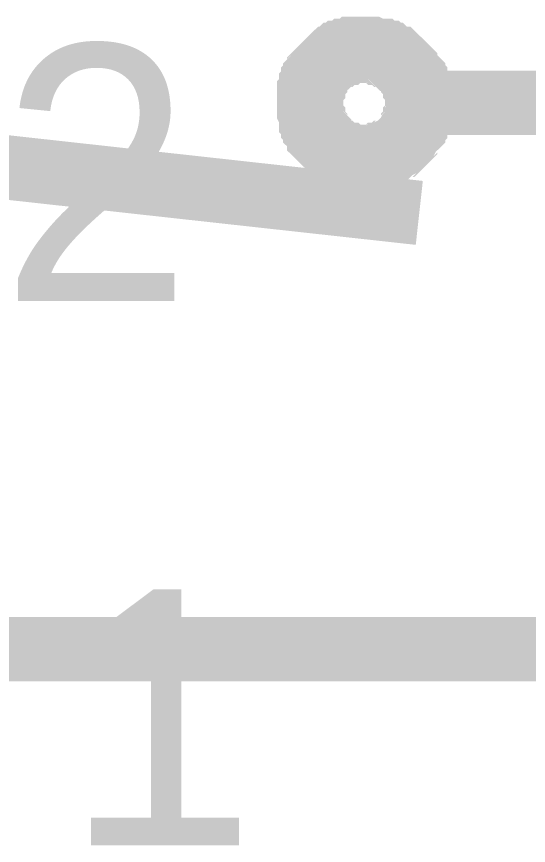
# Model space of a CAD drawing. Header units: inches. Extents: x 0 to 15, y 0 to 9.5.
# Drawn here: x 1.7883 to 1.8822, y 5.5637 to 5.7157 of the extents above; entities that cross this region are included whole.
import ezdxf

# ---------------------------------------------------------------- set-up
doc = ezdxf.new("R2010")
doc.units = ezdxf.units.IN
doc.header["$MEASUREMENT"] = 0
doc.layers.add('Sheet', color=255, linetype='Continuous')

msp = doc.modelspace()

# ---------------------------------------------------------------- linework, layer by layer
at = {"layer": 'Sheet'}
for points in [[(1.84196, 5.69993, 0.0118, 0.0118, 0), (1.84196, 5.70029, 0.0118, 0.0118, 0), (1.84196, 5.70103, 0.0118, 0.0118, 0), (1.84196, 5.7014, 0.0118, 0.0118, 0), (1.84233, 5.70176, 0.0118, 0.0118, 0), (1.84233, 5.7025, 0.0118, 0.0118, 0), (1.84233, 5.70286, 0.0118, 0.0118, 0), (1.8427, 5.70323, 0.0118, 0.0118, 0), (1.8427, 5.70397, 0.0118, 0.0118, 0), (1.84306, 5.70433, 0.0118, 0.0118, 0), (1.84306, 5.7047, 0.0118, 0.0118, 0), (1.84343, 5.70507, 0.0118, 0.0118, 0), (1.8438, 5.70543, 0.0118, 0.0118, 0), (1.8438, 5.7058, 0.0118, 0.0118, 0), (1.84417, 5.70617, 0.0118, 0.0118, 0), (1.84453, 5.70654, 0.0118, 0.0118, 0), (1.8449, 5.7069, 0.0118, 0.0118, 0), (1.84527, 5.70727, 0.0118, 0.0118, 0), (1.84563, 5.70764, 0.0118, 0.0118, 0), (1.846, 5.708, 0.0118, 0.0118, 0), (1.84637, 5.708, 0.0118, 0.0118, 0), (1.84674, 5.70837, 0.0118, 0.0118, 0), (1.8471, 5.70874, 0.0118, 0.0118, 0), (1.84747, 5.70874, 0.0118, 0.0118, 0), (1.84784, 5.70911, 0.0118, 0.0118, 0), (1.84857, 5.70911, 0.0118, 0.0118, 0), (1.84894, 5.70947, 0.0118, 0.0118, 0), (1.84931, 5.70947, 0.0118, 0.0118, 0), (1.85004, 5.70947, 0.0118, 0.0118, 0), (1.85041, 5.70984, 0.0118, 0.0118, 0), (1.85077, 5.70984, 0.0118, 0.0118, 0), (1.85151, 5.70984, 0.0118, 0.0118, 0), (1.85187, 5.70984, 0.0118, 0.0118, 0)], [(1.85187, 5.70984, 0.0118, 0.0118, 0), (1.85151, 5.70984, 0.0118, 0.0118, 0), (1.85077, 5.70984, 0.0118, 0.0118, 0), (1.85041, 5.70984, 0.0118, 0.0118, 0), (1.85004, 5.70947, 0.0118, 0.0118, 0), (1.84931, 5.70947, 0.0118, 0.0118, 0), (1.84894, 5.70947, 0.0118, 0.0118, 0), (1.84857, 5.70911, 0.0118, 0.0118, 0), (1.84784, 5.70911, 0.0118, 0.0118, 0), (1.84747, 5.70874, 0.0118, 0.0118, 0), (1.8471, 5.70874, 0.0118, 0.0118, 0), (1.84674, 5.70837, 0.0118, 0.0118, 0), (1.84637, 5.708, 0.0118, 0.0118, 0), (1.846, 5.708, 0.0118, 0.0118, 0), (1.84563, 5.70764, 0.0118, 0.0118, 0), (1.84527, 5.70727, 0.0118, 0.0118, 0), (1.8449, 5.7069, 0.0118, 0.0118, 0), (1.84453, 5.70654, 0.0118, 0.0118, 0), (1.84417, 5.70617, 0.0118, 0.0118, 0), (1.8438, 5.7058, 0.0118, 0.0118, 0), (1.8438, 5.70543, 0.0118, 0.0118, 0), (1.84343, 5.70507, 0.0118, 0.0118, 0), (1.84306, 5.7047, 0.0118, 0.0118, 0), (1.84306, 5.70433, 0.0118, 0.0118, 0), (1.8427, 5.70397, 0.0118, 0.0118, 0), (1.8427, 5.70323, 0.0118, 0.0118, 0), (1.84233, 5.70286, 0.0118, 0.0118, 0), (1.84233, 5.7025, 0.0118, 0.0118, 0), (1.84233, 5.70176, 0.0118, 0.0118, 0), (1.84196, 5.7014, 0.0118, 0.0118, 0), (1.84196, 5.70103, 0.0118, 0.0118, 0), (1.84196, 5.70029, 0.0118, 0.0118, 0), (1.84196, 5.69993, 0.0118, 0.0118, 0)], [(1.85187, 5.70984, 0.0118, 0.0118, 0), (1.85187, 5.70984, 0.0118, 0.0118, 0)], [(1.85187, 5.70984, 0.0118, 0.0118, 0), (1.85224, 5.70984, 0.0118, 0.0118, 0), (1.85298, 5.70984, 0.0118, 0.0118, 0), (1.85334, 5.70984, 0.0118, 0.0118, 0), (1.85408, 5.70947, 0.0118, 0.0118, 0), (1.85444, 5.70947, 0.0118, 0.0118, 0), (1.85481, 5.70947, 0.0118, 0.0118, 0), (1.85518, 5.70911, 0.0118, 0.0118, 0), (1.85591, 5.70911, 0.0118, 0.0118, 0), (1.85628, 5.70874, 0.0118, 0.0118, 0), (1.85665, 5.70874, 0.0118, 0.0118, 0), (1.85701, 5.70837, 0.0118, 0.0118, 0), (1.85738, 5.708, 0.0118, 0.0118, 0), (1.85811, 5.708, 0.0118, 0.0118, 0), (1.85848, 5.70764, 0.0118, 0.0118, 0), (1.85885, 5.70727, 0.0118, 0.0118, 0), (1.85922, 5.7069, 0.0118, 0.0118, 0), (1.85958, 5.70654, 0.0118, 0.0118, 0), (1.85958, 5.70617, 0.0118, 0.0118, 0), (1.85995, 5.7058, 0.0118, 0.0118, 0), (1.86032, 5.70543, 0.0118, 0.0118, 0), (1.86068, 5.70507, 0.0118, 0.0118, 0), (1.86105, 5.7047, 0.0118, 0.0118, 0), (1.86105, 5.70433, 0.0118, 0.0118, 0), (1.86142, 5.70397, 0.0118, 0.0118, 0), (1.86142, 5.70323, 0.0118, 0.0118, 0), (1.86179, 5.70286, 0.0118, 0.0118, 0), (1.86179, 5.7025, 0.0118, 0.0118, 0), (1.86179, 5.70176, 0.0118, 0.0118, 0), (1.86215, 5.7014, 0.0118, 0.0118, 0), (1.86215, 5.70103, 0.0118, 0.0118, 0), (1.86215, 5.70029, 0.0118, 0.0118, 0), (1.86215, 5.69993, 0.0118, 0.0118, 0)], [(1.86215, 5.69993, 0.0118, 0.0118, 0), (1.86215, 5.70029, 0.0118, 0.0118, 0), (1.86215, 5.70103, 0.0118, 0.0118, 0), (1.86215, 5.7014, 0.0118, 0.0118, 0), (1.86179, 5.70176, 0.0118, 0.0118, 0), (1.86179, 5.7025, 0.0118, 0.0118, 0), (1.86179, 5.70286, 0.0118, 0.0118, 0), (1.86142, 5.70323, 0.0118, 0.0118, 0), (1.86142, 5.70397, 0.0118, 0.0118, 0), (1.86105, 5.70433, 0.0118, 0.0118, 0), (1.86105, 5.7047, 0.0118, 0.0118, 0), (1.86068, 5.70507, 0.0118, 0.0118, 0), (1.86032, 5.70543, 0.0118, 0.0118, 0), (1.85995, 5.7058, 0.0118, 0.0118, 0), (1.85958, 5.70617, 0.0118, 0.0118, 0), (1.85958, 5.70654, 0.0118, 0.0118, 0), (1.85922, 5.7069, 0.0118, 0.0118, 0), (1.85885, 5.70727, 0.0118, 0.0118, 0), (1.85848, 5.70764, 0.0118, 0.0118, 0), (1.85811, 5.708, 0.0118, 0.0118, 0), (1.85738, 5.708, 0.0118, 0.0118, 0), (1.85701, 5.70837, 0.0118, 0.0118, 0), (1.85665, 5.70874, 0.0118, 0.0118, 0), (1.85628, 5.70874, 0.0118, 0.0118, 0), (1.85591, 5.70911, 0.0118, 0.0118, 0), (1.85518, 5.70911, 0.0118, 0.0118, 0), (1.85481, 5.70947, 0.0118, 0.0118, 0), (1.85444, 5.70947, 0.0118, 0.0118, 0), (1.85408, 5.70947, 0.0118, 0.0118, 0), (1.85334, 5.70984, 0.0118, 0.0118, 0), (1.85298, 5.70984, 0.0118, 0.0118, 0), (1.85224, 5.70984, 0.0118, 0.0118, 0), (1.85187, 5.70984, 0.0118, 0.0118, 0)], [(1.85187, 5.68965, 0.0118, 0.0118, 0), (1.85151, 5.68965, 0.0118, 0.0118, 0), (1.85077, 5.68965, 0.0118, 0.0118, 0), (1.85041, 5.68965, 0.0118, 0.0118, 0), (1.85004, 5.69001, 0.0118, 0.0118, 0), (1.84931, 5.69001, 0.0118, 0.0118, 0), (1.84894, 5.69001, 0.0118, 0.0118, 0), (1.84857, 5.69038, 0.0118, 0.0118, 0), (1.84784, 5.69038, 0.0118, 0.0118, 0), (1.84747, 5.69075, 0.0118, 0.0118, 0), (1.8471, 5.69075, 0.0118, 0.0118, 0), (1.84674, 5.69111, 0.0118, 0.0118, 0), (1.84637, 5.69148, 0.0118, 0.0118, 0), (1.846, 5.69185, 0.0118, 0.0118, 0), (1.84563, 5.69222, 0.0118, 0.0118, 0), (1.84527, 5.69222, 0.0118, 0.0118, 0), (1.8449, 5.69258, 0.0118, 0.0118, 0), (1.84453, 5.69295, 0.0118, 0.0118, 0), (1.84417, 5.69332, 0.0118, 0.0118, 0), (1.8438, 5.69368, 0.0118, 0.0118, 0), (1.8438, 5.69442, 0.0118, 0.0118, 0), (1.84343, 5.69479, 0.0118, 0.0118, 0), (1.84306, 5.69515, 0.0118, 0.0118, 0), (1.84306, 5.69552, 0.0118, 0.0118, 0), (1.8427, 5.69589, 0.0118, 0.0118, 0), (1.8427, 5.69662, 0.0118, 0.0118, 0), (1.84233, 5.69699, 0.0118, 0.0118, 0), (1.84233, 5.69736, 0.0118, 0.0118, 0), (1.84233, 5.69772, 0.0118, 0.0118, 0), (1.84196, 5.69846, 0.0118, 0.0118, 0), (1.84196, 5.69882, 0.0118, 0.0118, 0), (1.84196, 5.69956, 0.0118, 0.0118, 0), (1.84196, 5.69993, 0.0118, 0.0118, 0)], [(1.84196, 5.69993, 0.0118, 0.0118, 0), (1.84196, 5.69993, 0.0118, 0.0118, 0)], [(1.84196, 5.69993, 0.0118, 0.0118, 0), (1.84196, 5.69956, 0.0118, 0.0118, 0), (1.84196, 5.69882, 0.0118, 0.0118, 0), (1.84196, 5.69846, 0.0118, 0.0118, 0), (1.84233, 5.69772, 0.0118, 0.0118, 0), (1.84233, 5.69736, 0.0118, 0.0118, 0), (1.84233, 5.69699, 0.0118, 0.0118, 0), (1.8427, 5.69662, 0.0118, 0.0118, 0), (1.8427, 5.69589, 0.0118, 0.0118, 0), (1.84306, 5.69552, 0.0118, 0.0118, 0), (1.84306, 5.69515, 0.0118, 0.0118, 0), (1.84343, 5.69479, 0.0118, 0.0118, 0), (1.8438, 5.69442, 0.0118, 0.0118, 0), (1.8438, 5.69368, 0.0118, 0.0118, 0), (1.84417, 5.69332, 0.0118, 0.0118, 0), (1.84453, 5.69295, 0.0118, 0.0118, 0), (1.8449, 5.69258, 0.0118, 0.0118, 0), (1.84527, 5.69222, 0.0118, 0.0118, 0), (1.84563, 5.69222, 0.0118, 0.0118, 0), (1.846, 5.69185, 0.0118, 0.0118, 0), (1.84637, 5.69148, 0.0118, 0.0118, 0), (1.84674, 5.69111, 0.0118, 0.0118, 0), (1.8471, 5.69075, 0.0118, 0.0118, 0), (1.84747, 5.69075, 0.0118, 0.0118, 0), (1.84784, 5.69038, 0.0118, 0.0118, 0), (1.84857, 5.69038, 0.0118, 0.0118, 0), (1.84894, 5.69001, 0.0118, 0.0118, 0), (1.84931, 5.69001, 0.0118, 0.0118, 0), (1.85004, 5.69001, 0.0118, 0.0118, 0), (1.85041, 5.68965, 0.0118, 0.0118, 0), (1.85077, 5.68965, 0.0118, 0.0118, 0), (1.85151, 5.68965, 0.0118, 0.0118, 0), (1.85187, 5.68965, 0.0118, 0.0118, 0)], [(1.86215, 5.69993, 0.0118, 0.0118, 0), (1.86215, 5.69956, 0.0118, 0.0118, 0), (1.86215, 5.69882, 0.0118, 0.0118, 0), (1.86215, 5.69846, 0.0118, 0.0118, 0), (1.86179, 5.69772, 0.0118, 0.0118, 0), (1.86179, 5.69736, 0.0118, 0.0118, 0), (1.86179, 5.69699, 0.0118, 0.0118, 0), (1.86142, 5.69662, 0.0118, 0.0118, 0), (1.86142, 5.69589, 0.0118, 0.0118, 0), (1.86105, 5.69552, 0.0118, 0.0118, 0), (1.86105, 5.69515, 0.0118, 0.0118, 0), (1.86068, 5.69479, 0.0118, 0.0118, 0), (1.86032, 5.69442, 0.0118, 0.0118, 0), (1.85995, 5.69368, 0.0118, 0.0118, 0), (1.85958, 5.69332, 0.0118, 0.0118, 0), (1.85958, 5.69295, 0.0118, 0.0118, 0), (1.85922, 5.69258, 0.0118, 0.0118, 0), (1.85885, 5.69222, 0.0118, 0.0118, 0), (1.85848, 5.69222, 0.0118, 0.0118, 0), (1.85811, 5.69185, 0.0118, 0.0118, 0), (1.85738, 5.69148, 0.0118, 0.0118, 0), (1.85701, 5.69111, 0.0118, 0.0118, 0), (1.85665, 5.69075, 0.0118, 0.0118, 0), (1.85628, 5.69075, 0.0118, 0.0118, 0), (1.85591, 5.69038, 0.0118, 0.0118, 0), (1.85518, 5.69038, 0.0118, 0.0118, 0), (1.85481, 5.69001, 0.0118, 0.0118, 0), (1.85444, 5.69001, 0.0118, 0.0118, 0), (1.85408, 5.69001, 0.0118, 0.0118, 0), (1.85334, 5.68965, 0.0118, 0.0118, 0), (1.85298, 5.68965, 0.0118, 0.0118, 0), (1.85224, 5.68965, 0.0118, 0.0118, 0), (1.85187, 5.68965, 0.0118, 0.0118, 0)], [(1.85187, 5.68965, 0.0118, 0.0118, 0), (1.85224, 5.68965, 0.0118, 0.0118, 0), (1.85298, 5.68965, 0.0118, 0.0118, 0), (1.85334, 5.68965, 0.0118, 0.0118, 0), (1.85408, 5.69001, 0.0118, 0.0118, 0), (1.85444, 5.69001, 0.0118, 0.0118, 0), (1.85481, 5.69001, 0.0118, 0.0118, 0), (1.85518, 5.69038, 0.0118, 0.0118, 0), (1.85591, 5.69038, 0.0118, 0.0118, 0), (1.85628, 5.69075, 0.0118, 0.0118, 0), (1.85665, 5.69075, 0.0118, 0.0118, 0), (1.85701, 5.69111, 0.0118, 0.0118, 0), (1.85738, 5.69148, 0.0118, 0.0118, 0), (1.85811, 5.69185, 0.0118, 0.0118, 0), (1.85848, 5.69222, 0.0118, 0.0118, 0), (1.85885, 5.69222, 0.0118, 0.0118, 0), (1.85922, 5.69258, 0.0118, 0.0118, 0), (1.85958, 5.69295, 0.0118, 0.0118, 0), (1.85958, 5.69332, 0.0118, 0.0118, 0), (1.85995, 5.69368, 0.0118, 0.0118, 0), (1.86032, 5.69442, 0.0118, 0.0118, 0), (1.86068, 5.69479, 0.0118, 0.0118, 0), (1.86105, 5.69515, 0.0118, 0.0118, 0), (1.86105, 5.69552, 0.0118, 0.0118, 0), (1.86142, 5.69589, 0.0118, 0.0118, 0), (1.86142, 5.69662, 0.0118, 0.0118, 0), (1.86179, 5.69699, 0.0118, 0.0118, 0), (1.86179, 5.69736, 0.0118, 0.0118, 0), (1.86179, 5.69772, 0.0118, 0.0118, 0), (1.86215, 5.69846, 0.0118, 0.0118, 0), (1.86215, 5.69882, 0.0118, 0.0118, 0), (1.86215, 5.69956, 0.0118, 0.0118, 0), (1.86215, 5.69993, 0.0118, 0.0118, 0)], [(1.90216, 5.69993, 0.0118, 0.0118, 0), (1.86215, 5.69993, 0.0118, 0.0118, 0)], [(1.86215, 5.69993, 0.0118, 0.0118, 0), (1.86215, 5.69993, 0.0118, 0.0118, 0), (1.86215, 5.69993, 0.0118, 0.0118, 0), (1.86215, 5.69993, 0.0118, 0.0118, 0), (1.86215, 5.69993, 0.0118, 0.0118, 0), (1.86215, 5.69993, 0.0118, 0.0118, 0), (1.86215, 5.69993, 0.0118, 0.0118, 0), (1.86215, 5.69993, 0.0118, 0.0118, 0), (1.86215, 5.69993, 0.0118, 0.0118, 0), (1.86215, 5.69993, 0.0118, 0.0118, 0), (1.86215, 5.69993, 0.0118, 0.0118, 0), (1.86215, 5.69993, 0.0118, 0.0118, 0), (1.86215, 5.69993, 0.0118, 0.0118, 0), (1.86215, 5.69993, 0.0118, 0.0118, 0), (1.86215, 5.69993, 0.0118, 0.0118, 0), (1.86215, 5.69993, 0.0118, 0.0118, 0), (1.86215, 5.69993, 0.0118, 0.0118, 0), (1.86215, 5.69993, 0.0118, 0.0118, 0), (1.86215, 5.69993, 0.0118, 0.0118, 0), (1.86215, 5.69993, 0.0118, 0.0118, 0), (1.86215, 5.69993, 0.0118, 0.0118, 0), (1.86215, 5.69993, 0.0118, 0.0118, 0), (1.86215, 5.69993, 0.0118, 0.0118, 0), (1.86215, 5.69993, 0.0118, 0.0118, 0), (1.86215, 5.69993, 0.0118, 0.0118, 0), (1.86215, 5.69993, 0.0118, 0.0118, 0), (1.86215, 5.69993, 0.0118, 0.0118, 0), (1.86215, 5.69993, 0.0118, 0.0118, 0), (1.86215, 5.69993, 0.0118, 0.0118, 0), (1.86215, 5.69993, 0.0118, 0.0118, 0), (1.86215, 5.69993, 0.0118, 0.0118, 0), (1.86215, 5.69993, 0.0118, 0.0118, 0), (1.86215, 5.69993, 0.0118, 0.0118, 0)], [(1.86215, 5.69993, 0.0118, 0.0118, 0), (1.86215, 5.69993, 0.0118, 0.0118, 0)], [(1.77222, 5.68965, 0.0118, 0.0118, 0), (1.86215, 5.67973, 0.0118, 0.0118, 0)], [(1.90216, 5.59968, 0.0118, 0.0118, 0), (1.76194, 5.59968, 0.0118, 0.0118, 0)]]:
    msp.add_lwpolyline(points, format="xyseb", dxfattribs=at)

# ---------------------------------------------------------------- texts
for s, p in [('2', (1.78543, 5.66357)), ('1', (1.79718, 5.5637))]:
    msp.add_text(s, height=0.047, dxfattribs=at).set_placement(p)

doc.saveas('drawing.dxf')
